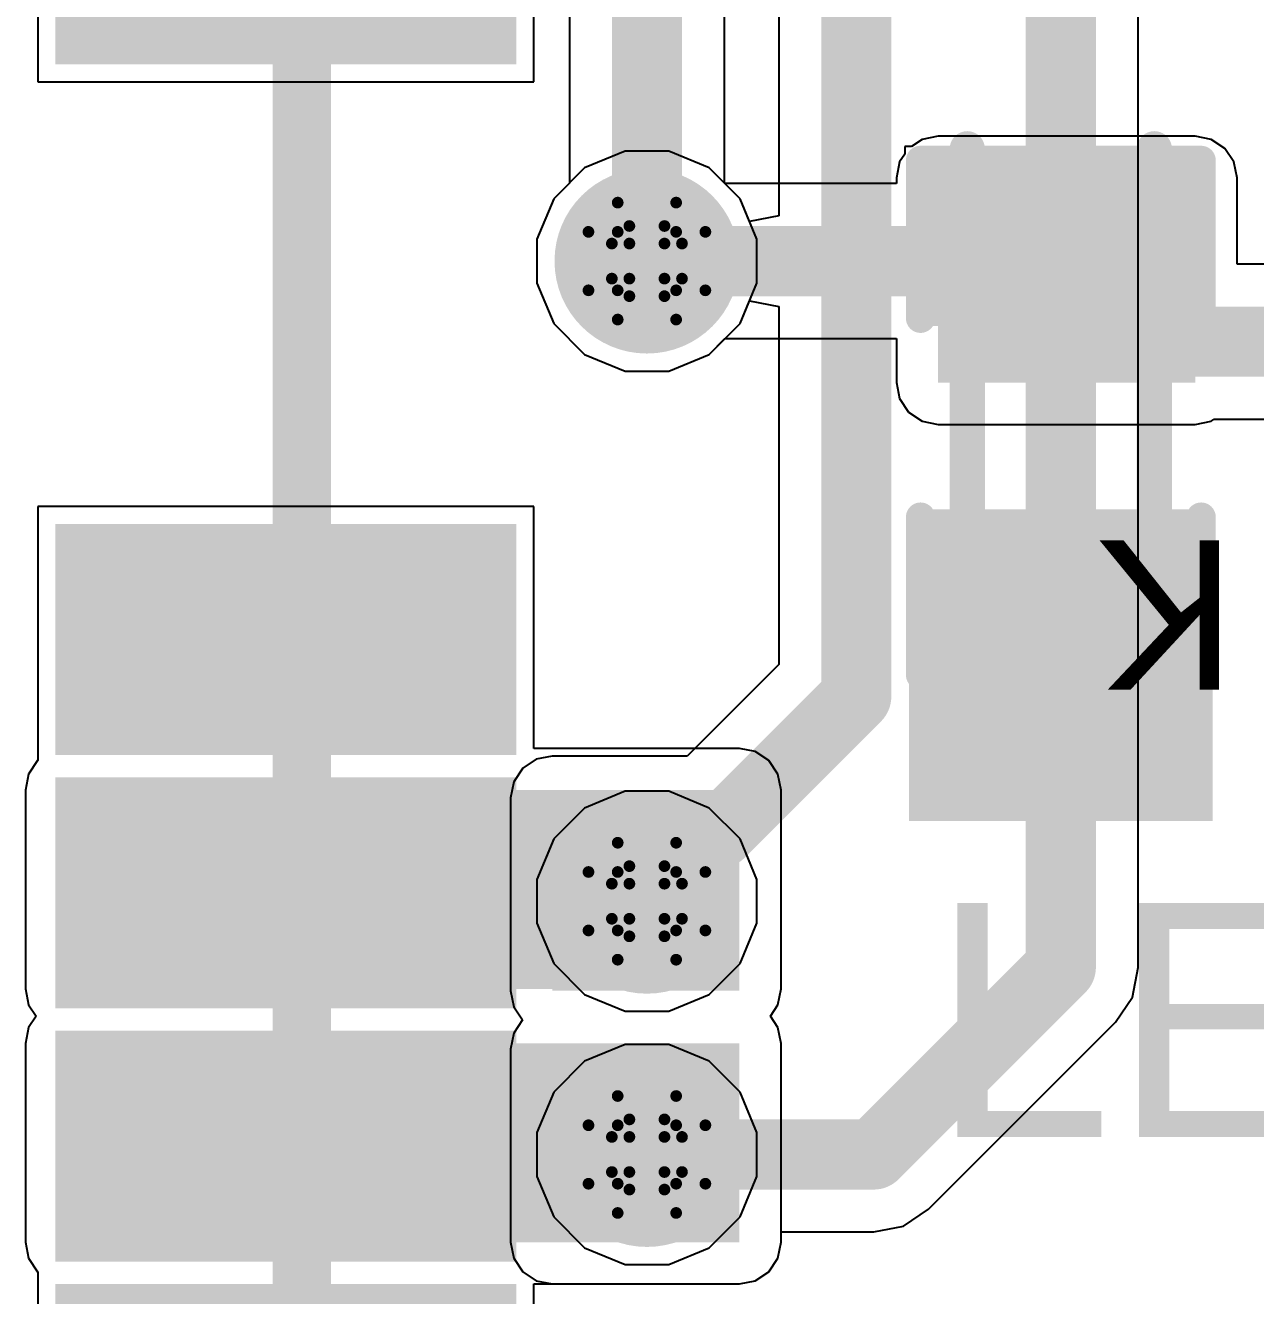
# Model space of a CAD drawing. Header units: inches. Extents: x -0.1 to 17.9, y -0.8 to 4.8.
# Drawn here: x 0.8929 to 1.1033, y 0.8959 to 1.1131 of the extents above; entities that cross this region are included whole.
import ezdxf

# ---------------------------------------------------------------- set-up
doc = ezdxf.new("R2010")
doc.units = ezdxf.units.IN
doc.header["$MEASUREMENT"] = 0
for name, color, linetype in [('Bottom Layer 1', 5, 'Continuous'), ('Bottom Solder', 6, 'Continuous'), ('Drill Drawing', 1, 'Continuous'), ('GND+Signal', 16, 'Continuous'), ('Pad Holes', 156, 'Continuous'), ('PWR+Signal', 76, 'Continuous'), ('Top 3D Body', 56, 'Continuous'), ('Top Layer 1', 1, 'Continuous'), ('Top Overlay', 2, 'Continuous'), ('Top Paste', 8, 'Continuous'), ('Top Solder', 216, 'Continuous'), ('Via Holes', 16, 'Continuous')]:
    doc.layers.add(name, color=color, linetype=linetype)
doc.styles.add('Arial', font='', dxfattribs={"height": 0.2})
doc.styles.get('Arial').set_extended_font_data('Arial')

# ---------------------------------------------------------------- blocks, each defined once
blk = doc.blocks.new('NEO_M8Q_01A_116')
at = {"layer": 'Top Layer 1'}
for points in [[(0.27165, 0), (0.20079, 0), (0.20079, 0.0315), (0.27165, 0.0315)], [(0.27165, -0.11811), (0.20079, -0.11811), (0.20079, -0.08661), (0.27165, -0.08661)], [(0.27165, -0.16142), (0.20079, -0.16142), (0.20079, -0.12992), (0.27165, -0.12992)], [(0.27165, -0.20472), (0.20079, -0.20472), (0.20079, -0.17323), (0.27165, -0.17323)]]:
    blk.add_hatch(color=1, dxfattribs=at).paths.add_polyline_path(points)
at = {"layer": 'Top Solder'}
for points in [[(0.27565, -0.004), (0.19679, -0.004), (0.19679, 0.0355), (0.27565, 0.0355)], [(0.27565, -0.12211), (0.19679, -0.12211), (0.19679, -0.08261), (0.27565, -0.08261)], [(0.27565, -0.16542), (0.19679, -0.16542), (0.19679, -0.12592), (0.27565, -0.12592)], [(0.27565, -0.20872), (0.19679, -0.20872), (0.19679, -0.16923), (0.27565, -0.16923)], [(0.27565, -0.25203), (0.19679, -0.25203), (0.19679, -0.21254), (0.27565, -0.21254)]]:
    blk.add_hatch(color=216, dxfattribs=at).paths.add_polyline_path(points)
blk = doc.blocks.new('LED_0603_171')
at = {"layer": 'Top Layer 1'}
for points in [[(-0.03937, 0.01969), (-0.01969, 0.01969), (-0.01969, -0.01968), (-0.03937, -0.01968)], [(0.01969, 0.01969), (0.03937, 0.01969), (0.03937, -0.01968), (0.01969, -0.01968)]]:
    blk.add_hatch(color=1, dxfattribs=at).paths.add_polyline_path(points)
at = {"layer": 'Top Overlay'}
blk.add_hatch(color=2, dxfattribs=at).paths.add_polyline_path([(0.04399, -0.026), (0.06899, -0.026), (0.06899, 0.026), (0.04399, 0.026)])
at = {"layer": 'Top Paste'}
for points in [[(-0.03937, 0.01969), (-0.01969, 0.01969), (-0.01969, -0.01968), (-0.03937, -0.01968)], [(0.01969, 0.01969), (0.03937, 0.01969), (0.03937, -0.01968), (0.01969, -0.01968)]]:
    blk.add_hatch(color=8, dxfattribs=at).paths.add_polyline_path(points)
at = {"layer": 'Top Solder'}
for points in [[(-0.04337, 0.02369), (-0.01569, 0.02369), (-0.01569, -0.02368), (-0.04337, -0.02368)], [(0.01569, 0.02369), (0.04337, 0.02369), (0.04337, -0.02368), (0.01569, -0.02368)]]:
    blk.add_hatch(color=216, dxfattribs=at).paths.add_polyline_path(points)
at = {"layer": 'Top Overlay'}
for points in [[(-0.017, 0.024, 0.005, 0.005, 0), (-0.044, 0.024, 0.005, 0.005, 0)], [(-0.044, -0.024, 0.005, 0.005, 0), (-0.044, 0.024, 0.005, 0.005, 0)], [(0.044, 0.024, 0.005, 0.005, 0), (0.017, 0.024, 0.005, 0.005, 0)], [(0.044, -0.024, 0.005, 0.005, 0), (0.044, 0.024, 0.005, 0.005, 0)], [(-0.017, -0.024, 0.005, 0.005, 0), (-0.044, -0.024, 0.005, 0.005, 0)], [(0.044, -0.024, 0.005, 0.005, 0), (0.017, -0.024, 0.005, 0.005, 0)]]:
    blk.add_lwpolyline(points, format="xyseb", dxfattribs=at)
for points in [[(-0.04525, 0.024, 0.0025, 0.0025, 1), (-0.04275, 0.024, 0.0025, 0.0025, 1)], [(-0.04525, 0.024, 0.0025, 0.0025, 1), (-0.04275, 0.024, 0.0025, 0.0025, 1)], [(-0.01825, 0.024, 0.0025, 0.0025, 1), (-0.01575, 0.024, 0.0025, 0.0025, 1)], [(0.01575, 0.024, 0.0025, 0.0025, 1), (0.01825, 0.024, 0.0025, 0.0025, 1)], [(0.04275, 0.024, 0.0025, 0.0025, 1), (0.04525, 0.024, 0.0025, 0.0025, 1)], [(0.04275, 0.024, 0.0025, 0.0025, 1), (0.04525, 0.024, 0.0025, 0.0025, 1)], [(-0.04525, -0.024, 0.0025, 0.0025, 1), (-0.04275, -0.024, 0.0025, 0.0025, 1)], [(-0.04525, -0.024, 0.0025, 0.0025, 1), (-0.04275, -0.024, 0.0025, 0.0025, 1)], [(-0.01825, -0.024, 0.0025, 0.0025, 1), (-0.01575, -0.024, 0.0025, 0.0025, 1)], [(0.01575, -0.024, 0.0025, 0.0025, 1), (0.01825, -0.024, 0.0025, 0.0025, 1)], [(0.04275, -0.024, 0.0025, 0.0025, 1), (0.04525, -0.024, 0.0025, 0.0025, 1)], [(0.04275, -0.024, 0.0025, 0.0025, 1), (0.04525, -0.024, 0.0025, 0.0025, 1)]]:
    blk.add_lwpolyline(points, format="xyseb", close=True, dxfattribs=at)

msp = doc.modelspace()

# ---------------------------------------------------------------- hatches: boundary and pattern name
at = {"layer": 'Bottom Layer 1'}
h = msp.add_hatch(color=5, dxfattribs=at)
edge = h.paths.add_edge_path()
edge.add_arc((0.99919, 1.07278), 0.01181, 0, 360)
for points in [[(0.983, 0.948), (1.015, 0.948), (1.015, 0.981), (0.983, 0.981)], [(0.983, 0.905), (1.015, 0.905), (1.015, 0.938), (0.983, 0.938)]]:
    msp.add_hatch(color=5, dxfattribs=at).paths.add_polyline_path(points)
h = msp.add_hatch(color=5, dxfattribs=at)
edge = h.paths.add_edge_path()
edge.add_arc((0.99919, 0.96331), 0.01181, 0, 360)
h = msp.add_hatch(color=5, dxfattribs=at)
edge = h.paths.add_edge_path()
edge.add_arc((0.99919, 0.92), 0.01181, 0, 360)
at = {"layer": 'Bottom Solder'}
h = msp.add_hatch(color=6, dxfattribs=at)
edge = h.paths.add_edge_path()
edge.add_arc((0.99919, 1.07278), 0.01581, 0, 360)
h = msp.add_hatch(color=6, dxfattribs=at)
edge = h.paths.add_edge_path()
edge.add_arc((0.99919, 0.96331), 0.01581, 0, 360)
h = msp.add_hatch(color=6, dxfattribs=at)
edge = h.paths.add_edge_path()
edge.add_arc((0.99919, 0.92), 0.01581, 0, 360)
at = {"layer": 'GND+Signal'}
h = msp.add_hatch(color=16, dxfattribs=at)
edge = h.paths.add_edge_path()
edge.add_arc((0.99919, 1.07278), 0.01181, 0, 360)
h = msp.add_hatch(color=16, dxfattribs=at)
edge = h.paths.add_edge_path()
edge.add_arc((0.99919, 0.96331), 0.01181, 0, 360)
h = msp.add_hatch(color=16, dxfattribs=at)
edge = h.paths.add_edge_path()
edge.add_arc((0.99919, 0.92), 0.01181, 0, 360)
at = {"layer": 'Pad Holes'}
h = msp.add_hatch(color=7, dxfattribs=at)
edge = h.paths.add_edge_path()
edge.add_arc((1.054, 1.092), 0.0015, 0, 360)
h = msp.add_hatch(color=7, dxfattribs=at)
edge = h.paths.add_edge_path()
edge.add_arc((1.086, 1.092), 0.0015, 0, 360)
h = msp.add_hatch(color=7, dxfattribs=at)
edge = h.paths.add_edge_path()
edge.add_arc((1.054, 1.028), 0.0015, 0, 360)
h = msp.add_hatch(color=7, dxfattribs=at)
edge = h.paths.add_edge_path()
edge.add_arc((1.086, 1.028), 0.0015, 0, 360)
at = {"layer": 'PWR+Signal'}
h = msp.add_hatch(color=76, dxfattribs=at)
edge = h.paths.add_edge_path()
edge.add_arc((0.99919, 1.07278), 0.01181, 0, 360)
h = msp.add_hatch(color=76, dxfattribs=at)
edge = h.paths.add_edge_path()
edge.add_arc((0.99919, 0.96331), 0.01181, 0, 360)
h = msp.add_hatch(color=76, dxfattribs=at)
edge = h.paths.add_edge_path()
edge.add_arc((0.99919, 0.92), 0.01181, 0, 360)
at = {"layer": 'Top 3D Body'}
h = msp.add_hatch(color=56, dxfattribs=at)
edge = h.paths.add_edge_path()
edge.add_arc((1.054, 1.092), 0.0015, 0, 360)
h = msp.add_hatch(color=56, dxfattribs=at)
edge = h.paths.add_edge_path()
edge.add_arc((1.086, 1.092), 0.0015, 0, 360)
h = msp.add_hatch(color=56, dxfattribs=at)
edge = h.paths.add_edge_path()
edge.add_arc((1.054, 1.028), 0.0015, 0, 360)
h = msp.add_hatch(color=56, dxfattribs=at)
edge = h.paths.add_edge_path()
edge.add_arc((1.086, 1.028), 0.0015, 0, 360)
at = {"layer": 'Top Layer 1'}
for points in [[(1.049, 1.052), (1.093, 1.052), (1.093, 1.087), (1.049, 1.087)], [(0.9, 0.94831), (1.015, 0.94831), (1.015, 0.98231), (0.9, 0.98231)], [(0.9, 0.905), (1.015, 0.905), (1.015, 0.939), (0.9, 0.939)]]:
    msp.add_hatch(color=1, dxfattribs=at).paths.add_polyline_path(points)
h = msp.add_hatch(color=1, dxfattribs=at)
edge = h.paths.add_edge_path()
edge.add_arc((0.99919, 1.07278), 0.01181, 0, 360)
h = msp.add_hatch(color=1, dxfattribs=at)
edge = h.paths.add_edge_path()
edge.add_arc((0.99919, 0.96331), 0.01181, 0, 360)
h = msp.add_hatch(color=1, dxfattribs=at)
edge = h.paths.add_edge_path()
edge.add_arc((0.99919, 0.92), 0.01181, 0, 360)
at = {"layer": 'Via Holes'}
h = msp.add_hatch(color=7, dxfattribs=at)
edge = h.paths.add_edge_path()
edge.add_arc((0.99919, 1.07278), 0.00591, 0, 360)
h = msp.add_hatch(color=7, dxfattribs=at)
edge = h.paths.add_edge_path()
edge.add_arc((0.99919, 0.96331), 0.00591, 0, 360)
h = msp.add_hatch(color=7, dxfattribs=at)
edge = h.paths.add_edge_path()
edge.add_arc((0.99919, 0.92), 0.00591, 0, 360)

# ---------------------------------------------------------------- linework, layer by layer
at = {"layer": 'Bottom Layer 1'}
for p, q in [((1.08325, 0.952), (1.08325, 2.042)), ((1.02175, 1.81765), (1.02175, 1.08054)), ((1.01244, 1.08612), (1.01244, 1.27381)), ((0.98593, 1.26832), (0.98593, 1.08612)), ((0.98593, 1.08612), (0.98324, 1.08343)), ((1.01514, 1.08343), (1.01244, 1.08612)), ((0.98324, 1.08343), (0.98038, 1.07652)), ((1.01675, 1.07955), (1.01514, 1.08343)), ((1.02175, 1.08054), (1.01675, 1.07955)), ((0.98038, 1.07652), (0.98038, 1.06903)), ((0.98038, 1.06903), (0.98324, 1.06212)), ((1.01514, 1.06212), (1.01675, 1.06601)), ((1.01675, 1.06601), (1.02175, 1.06501)), ((1.02175, 1.06501), (1.02175, 1.0038)), ((0.98324, 1.06212), (0.98853, 1.05683)), ((1.00984, 1.05683), (1.01514, 1.06212)), ((0.98853, 1.05683), (0.99545, 1.05397)), ((1.00293, 1.05397), (1.00984, 1.05683)), ((0.99545, 1.05397), (1.00293, 1.05397)), ((1.02175, 1.0038), (1.00609, 0.98814)), ((0.98027, 0.98759), (0.97795, 0.98605)), ((0.983, 0.98814), (0.98027, 0.98759)), ((1.00609, 0.98814), (0.983, 0.98814)), ((0.97795, 0.98605), (0.97641, 0.98373)), ((0.97641, 0.98373), (0.97586, 0.981)), ((0.97586, 0.981), (0.97586, 0.948)), ((1.08225, 0.94693), (1.08325, 0.952)), ((0.97586, 0.948), (0.97641, 0.94527)), ((0.97641, 0.94527), (0.97792, 0.943)), ((1.07937, 0.94263), (1.08225, 0.94693)), ((0.97792, 0.943), (0.97641, 0.94073)), ((0.97641, 0.94073), (0.97586, 0.938)), ((1.04737, 0.91063), (1.07937, 0.94263)), ((0.97586, 0.938), (0.97586, 0.905)), ((1.04307, 0.90775), (1.04737, 0.91063)), ((1.02214, 0.905), (1.02214, 0.90675)), ((1.02214, 0.90675), (1.038, 0.90675)), ((1.038, 0.90675), (1.04307, 0.90775)), ((0.97586, 0.905), (0.97641, 0.90227)), ((1.02159, 0.90227), (1.02214, 0.905)), ((0.97641, 0.90227), (0.97795, 0.89995)), ((1.02005, 0.89995), (1.02159, 0.90227)), ((0.97795, 0.89995), (0.98027, 0.89841)), ((1.01773, 0.89841), (1.02005, 0.89995)), ((0.98027, 0.89841), (0.983, 0.89786)), ((0.983, 0.89786), (1.015, 0.89786)), ((1.015, 0.89786), (1.01773, 0.89841))]:
    msp.add_line(p, q, dxfattribs=at)
for points in [[(1.07, 0.952, 0.012, 0.012, 0), (1.07, 2.042, 0.012, 0.012, 0)], [(1.035, 0.99831, 0.012, 0.012, 0), (1.035, 1.831, 0.012, 0.012, 0)], [(0.99919, 1.07419, 0.012, 0.012, 0), (0.99919, 1.27381, 0.012, 0.012, 0)], [(0.999, 1.074, 0.012, 0.012, 0), (0.99919, 1.07419, 0.012, 0.012, 0)], [(1.01169, 0.975, 0.012, 0.012, 0), (1.035, 0.99831, 0.012, 0.012, 0)], [(1, 0.966, 0.012, 0.012, 0), (1.009, 0.975, 0.012, 0.012, 0)], [(1.009, 0.975, 0.012, 0.012, 0), (1.01169, 0.975, 0.012, 0.012, 0)], [(1, 0.96331, 0.012, 0.012, 0), (1, 0.966, 0.012, 0.012, 0)], [(1.038, 0.92, 0.012, 0.012, 0), (1.07, 0.952, 0.012, 0.012, 0)], [(0.99919, 0.92, 0.012, 0.012, 0), (1.038, 0.92, 0.012, 0.012, 0)]]:
    msp.add_lwpolyline(points, format="xyseb", dxfattribs=at)
for points in [[(0.996, 1.074, 0.006, 0.006, 1), (1.002, 1.074, 0.006, 0.006, 1)], [(0.99619, 1.07419, 0.006, 0.006, 1), (1.00219, 1.07419, 0.006, 0.006, 1)], [(0.99619, 1.07419, 0.006, 0.006, 1), (1.00219, 1.07419, 0.006, 0.006, 1)], [(1.032, 0.99831, 0.006, 0.006, 1), (1.038, 0.99831, 0.006, 0.006, 1)], [(1.032, 0.99831, 0.006, 0.006, 1), (1.038, 0.99831, 0.006, 0.006, 1)], [(1.006, 0.975, 0.006, 0.006, 1), (1.012, 0.975, 0.006, 0.006, 1)], [(1.006, 0.975, 0.006, 0.006, 1), (1.012, 0.975, 0.006, 0.006, 1)], [(1.00869, 0.975, 0.006, 0.006, 1), (1.01469, 0.975, 0.006, 0.006, 1)], [(1.00869, 0.975, 0.006, 0.006, 1), (1.01469, 0.975, 0.006, 0.006, 1)], [(0.997, 0.966, 0.006, 0.006, 1), (1.003, 0.966, 0.006, 0.006, 1)], [(0.997, 0.966, 0.006, 0.006, 1), (1.003, 0.966, 0.006, 0.006, 1)], [(0.997, 0.96331, 0.006, 0.006, 1), (1.003, 0.96331, 0.006, 0.006, 1)], [(1.067, 0.952, 0.006, 0.006, 1), (1.073, 0.952, 0.006, 0.006, 1)], [(1.067, 0.952, 0.006, 0.006, 1), (1.073, 0.952, 0.006, 0.006, 1)], [(0.99619, 0.92, 0.006, 0.006, 1), (1.00219, 0.92, 0.006, 0.006, 1)], [(1.035, 0.92, 0.006, 0.006, 1), (1.041, 0.92, 0.006, 0.006, 1)], [(1.035, 0.92, 0.006, 0.006, 1), (1.041, 0.92, 0.006, 0.006, 1)]]:
    msp.add_lwpolyline(points, format="xyseb", close=True, dxfattribs=at)
at = {"layer": 'Drill Drawing'}
for points in [[(0.99419, 1.07778, 0.002, 0.002, 0), (0.99419, 1.08278, 0.002, 0.002, 0)], [(0.99419, 1.08278, 0.002, 0.002, 0), (1.00419, 1.08278, 0.002, 0.002, 0)], [(1.00419, 1.07778, 0.002, 0.002, 0), (1.00419, 1.08278, 0.002, 0.002, 0)], [(0.99619, 1.07578, 0.002, 0.002, 0), (0.99619, 1.07878, 0.002, 0.002, 0)], [(0.99619, 1.07878, 0.002, 0.002, 0), (1.00219, 1.07878, 0.002, 0.002, 0)], [(1.00219, 1.07578, 0.002, 0.002, 0), (1.00219, 1.07878, 0.002, 0.002, 0)], [(0.98919, 1.06778, 0.002, 0.002, 0), (0.98919, 1.07778, 0.002, 0.002, 0)], [(0.98919, 1.07778, 0.002, 0.002, 0), (0.99419, 1.07778, 0.002, 0.002, 0)], [(1.00419, 1.07778, 0.002, 0.002, 0), (1.00919, 1.07778, 0.002, 0.002, 0)], [(1.00919, 1.06778, 0.002, 0.002, 0), (1.00919, 1.07778, 0.002, 0.002, 0)], [(0.99319, 1.06978, 0.002, 0.002, 0), (0.99319, 1.07578, 0.002, 0.002, 0)], [(0.99319, 1.07578, 0.002, 0.002, 0), (0.99619, 1.07578, 0.002, 0.002, 0)], [(1.00219, 1.07578, 0.002, 0.002, 0), (1.00519, 1.07578, 0.002, 0.002, 0)], [(1.00519, 1.06978, 0.002, 0.002, 0), (1.00519, 1.07578, 0.002, 0.002, 0)], [(0.98919, 1.06778, 0.002, 0.002, 0), (0.99419, 1.06778, 0.002, 0.002, 0)], [(0.99319, 1.06978, 0.002, 0.002, 0), (0.99619, 1.06978, 0.002, 0.002, 0)], [(0.99419, 1.06278, 0.002, 0.002, 0), (0.99419, 1.06778, 0.002, 0.002, 0)], [(0.99619, 1.06678, 0.002, 0.002, 0), (0.99619, 1.06978, 0.002, 0.002, 0)], [(1.00219, 1.06978, 0.002, 0.002, 0), (1.00519, 1.06978, 0.002, 0.002, 0)], [(1.00219, 1.06678, 0.002, 0.002, 0), (1.00219, 1.06978, 0.002, 0.002, 0)], [(1.00419, 1.06778, 0.002, 0.002, 0), (1.00919, 1.06778, 0.002, 0.002, 0)], [(1.00419, 1.06278, 0.002, 0.002, 0), (1.00419, 1.06778, 0.002, 0.002, 0)], [(0.99619, 1.06678, 0.002, 0.002, 0), (1.00219, 1.06678, 0.002, 0.002, 0)], [(0.99419, 1.06278, 0.002, 0.002, 0), (1.00419, 1.06278, 0.002, 0.002, 0)], [(0.99419, 0.96831, 0.002, 0.002, 0), (0.99419, 0.97331, 0.002, 0.002, 0)], [(0.99419, 0.97331, 0.002, 0.002, 0), (1.00419, 0.97331, 0.002, 0.002, 0)], [(1.00419, 0.96831, 0.002, 0.002, 0), (1.00419, 0.97331, 0.002, 0.002, 0)], [(0.98919, 0.95831, 0.002, 0.002, 0), (0.98919, 0.96831, 0.002, 0.002, 0)], [(0.98919, 0.96831, 0.002, 0.002, 0), (0.99419, 0.96831, 0.002, 0.002, 0)], [(0.99619, 0.96631, 0.002, 0.002, 0), (0.99619, 0.96931, 0.002, 0.002, 0)], [(0.99619, 0.96931, 0.002, 0.002, 0), (1.00219, 0.96931, 0.002, 0.002, 0)], [(1.00219, 0.96631, 0.002, 0.002, 0), (1.00219, 0.96931, 0.002, 0.002, 0)], [(1.00419, 0.96831, 0.002, 0.002, 0), (1.00919, 0.96831, 0.002, 0.002, 0)], [(1.00919, 0.95831, 0.002, 0.002, 0), (1.00919, 0.96831, 0.002, 0.002, 0)], [(0.99319, 0.96031, 0.002, 0.002, 0), (0.99319, 0.96631, 0.002, 0.002, 0)], [(0.99319, 0.96631, 0.002, 0.002, 0), (0.99619, 0.96631, 0.002, 0.002, 0)], [(1.00219, 0.96631, 0.002, 0.002, 0), (1.00519, 0.96631, 0.002, 0.002, 0)], [(1.00519, 0.96031, 0.002, 0.002, 0), (1.00519, 0.96631, 0.002, 0.002, 0)], [(0.99319, 0.96031, 0.002, 0.002, 0), (0.99619, 0.96031, 0.002, 0.002, 0)], [(0.99619, 0.95731, 0.002, 0.002, 0), (0.99619, 0.96031, 0.002, 0.002, 0)], [(1.00219, 0.96031, 0.002, 0.002, 0), (1.00519, 0.96031, 0.002, 0.002, 0)], [(1.00219, 0.95731, 0.002, 0.002, 0), (1.00219, 0.96031, 0.002, 0.002, 0)], [(0.98919, 0.95831, 0.002, 0.002, 0), (0.99419, 0.95831, 0.002, 0.002, 0)], [(0.99419, 0.95331, 0.002, 0.002, 0), (0.99419, 0.95831, 0.002, 0.002, 0)], [(0.99619, 0.95731, 0.002, 0.002, 0), (1.00219, 0.95731, 0.002, 0.002, 0)], [(1.00419, 0.95831, 0.002, 0.002, 0), (1.00919, 0.95831, 0.002, 0.002, 0)], [(1.00419, 0.95331, 0.002, 0.002, 0), (1.00419, 0.95831, 0.002, 0.002, 0)], [(0.99419, 0.95331, 0.002, 0.002, 0), (1.00419, 0.95331, 0.002, 0.002, 0)], [(0.99419, 0.925, 0.002, 0.002, 0), (0.99419, 0.93, 0.002, 0.002, 0)], [(0.99419, 0.93, 0.002, 0.002, 0), (1.00419, 0.93, 0.002, 0.002, 0)], [(1.00419, 0.925, 0.002, 0.002, 0), (1.00419, 0.93, 0.002, 0.002, 0)], [(0.98919, 0.915, 0.002, 0.002, 0), (0.98919, 0.925, 0.002, 0.002, 0)], [(0.98919, 0.925, 0.002, 0.002, 0), (0.99419, 0.925, 0.002, 0.002, 0)], [(0.99619, 0.923, 0.002, 0.002, 0), (0.99619, 0.926, 0.002, 0.002, 0)], [(0.99619, 0.926, 0.002, 0.002, 0), (1.00219, 0.926, 0.002, 0.002, 0)], [(1.00219, 0.923, 0.002, 0.002, 0), (1.00219, 0.926, 0.002, 0.002, 0)], [(1.00419, 0.925, 0.002, 0.002, 0), (1.00919, 0.925, 0.002, 0.002, 0)], [(1.00919, 0.915, 0.002, 0.002, 0), (1.00919, 0.925, 0.002, 0.002, 0)], [(0.99319, 0.917, 0.002, 0.002, 0), (0.99319, 0.923, 0.002, 0.002, 0)], [(0.99319, 0.923, 0.002, 0.002, 0), (0.99619, 0.923, 0.002, 0.002, 0)], [(1.00219, 0.923, 0.002, 0.002, 0), (1.00519, 0.923, 0.002, 0.002, 0)], [(1.00519, 0.917, 0.002, 0.002, 0), (1.00519, 0.923, 0.002, 0.002, 0)], [(0.99319, 0.917, 0.002, 0.002, 0), (0.99619, 0.917, 0.002, 0.002, 0)], [(0.99619, 0.914, 0.002, 0.002, 0), (0.99619, 0.917, 0.002, 0.002, 0)], [(1.00219, 0.917, 0.002, 0.002, 0), (1.00519, 0.917, 0.002, 0.002, 0)], [(1.00219, 0.914, 0.002, 0.002, 0), (1.00219, 0.917, 0.002, 0.002, 0)], [(0.98919, 0.915, 0.002, 0.002, 0), (0.99419, 0.915, 0.002, 0.002, 0)], [(0.99419, 0.91, 0.002, 0.002, 0), (0.99419, 0.915, 0.002, 0.002, 0)], [(0.99619, 0.914, 0.002, 0.002, 0), (1.00219, 0.914, 0.002, 0.002, 0)], [(1.00419, 0.915, 0.002, 0.002, 0), (1.00919, 0.915, 0.002, 0.002, 0)], [(1.00419, 0.91, 0.002, 0.002, 0), (1.00419, 0.915, 0.002, 0.002, 0)], [(0.99419, 0.91, 0.002, 0.002, 0), (1.00419, 0.91, 0.002, 0.002, 0)]]:
    msp.add_lwpolyline(points, format="xyseb", dxfattribs=at)
for points in [[(0.99369, 1.08278, 0.001, 0.001, 1), (0.99469, 1.08278, 0.001, 0.001, 1)], [(0.99369, 1.08278, 0.001, 0.001, 1), (0.99469, 1.08278, 0.001, 0.001, 1)], [(1.00369, 1.08278, 0.001, 0.001, 1), (1.00469, 1.08278, 0.001, 0.001, 1)], [(1.00369, 1.08278, 0.001, 0.001, 1), (1.00469, 1.08278, 0.001, 0.001, 1)], [(0.99569, 1.07878, 0.001, 0.001, 1), (0.99669, 1.07878, 0.001, 0.001, 1)], [(0.99569, 1.07878, 0.001, 0.001, 1), (0.99669, 1.07878, 0.001, 0.001, 1)], [(1.00169, 1.07878, 0.001, 0.001, 1), (1.00269, 1.07878, 0.001, 0.001, 1)], [(1.00169, 1.07878, 0.001, 0.001, 1), (1.00269, 1.07878, 0.001, 0.001, 1)], [(0.98869, 1.07778, 0.001, 0.001, 1), (0.98969, 1.07778, 0.001, 0.001, 1)], [(0.98869, 1.07778, 0.001, 0.001, 1), (0.98969, 1.07778, 0.001, 0.001, 1)], [(0.99369, 1.07778, 0.001, 0.001, 1), (0.99469, 1.07778, 0.001, 0.001, 1)], [(0.99369, 1.07778, 0.001, 0.001, 1), (0.99469, 1.07778, 0.001, 0.001, 1)], [(1.00369, 1.07778, 0.001, 0.001, 1), (1.00469, 1.07778, 0.001, 0.001, 1)], [(1.00369, 1.07778, 0.001, 0.001, 1), (1.00469, 1.07778, 0.001, 0.001, 1)], [(1.00869, 1.07778, 0.001, 0.001, 1), (1.00969, 1.07778, 0.001, 0.001, 1)], [(1.00869, 1.07778, 0.001, 0.001, 1), (1.00969, 1.07778, 0.001, 0.001, 1)], [(0.99269, 1.07578, 0.001, 0.001, 1), (0.99369, 1.07578, 0.001, 0.001, 1)], [(0.99269, 1.07578, 0.001, 0.001, 1), (0.99369, 1.07578, 0.001, 0.001, 1)], [(0.99569, 1.07578, 0.001, 0.001, 1), (0.99669, 1.07578, 0.001, 0.001, 1)], [(0.99569, 1.07578, 0.001, 0.001, 1), (0.99669, 1.07578, 0.001, 0.001, 1)], [(1.00169, 1.07578, 0.001, 0.001, 1), (1.00269, 1.07578, 0.001, 0.001, 1)], [(1.00169, 1.07578, 0.001, 0.001, 1), (1.00269, 1.07578, 0.001, 0.001, 1)], [(1.00469, 1.07578, 0.001, 0.001, 1), (1.00569, 1.07578, 0.001, 0.001, 1)], [(1.00469, 1.07578, 0.001, 0.001, 1), (1.00569, 1.07578, 0.001, 0.001, 1)], [(0.98869, 1.06778, 0.001, 0.001, 1), (0.98969, 1.06778, 0.001, 0.001, 1)], [(0.98869, 1.06778, 0.001, 0.001, 1), (0.98969, 1.06778, 0.001, 0.001, 1)], [(0.99269, 1.06978, 0.001, 0.001, 1), (0.99369, 1.06978, 0.001, 0.001, 1)], [(0.99269, 1.06978, 0.001, 0.001, 1), (0.99369, 1.06978, 0.001, 0.001, 1)], [(0.99369, 1.06778, 0.001, 0.001, 1), (0.99469, 1.06778, 0.001, 0.001, 1)], [(0.99369, 1.06778, 0.001, 0.001, 1), (0.99469, 1.06778, 0.001, 0.001, 1)], [(0.99569, 1.06978, 0.001, 0.001, 1), (0.99669, 1.06978, 0.001, 0.001, 1)], [(0.99569, 1.06978, 0.001, 0.001, 1), (0.99669, 1.06978, 0.001, 0.001, 1)], [(1.00169, 1.06978, 0.001, 0.001, 1), (1.00269, 1.06978, 0.001, 0.001, 1)], [(1.00169, 1.06978, 0.001, 0.001, 1), (1.00269, 1.06978, 0.001, 0.001, 1)], [(1.00369, 1.06778, 0.001, 0.001, 1), (1.00469, 1.06778, 0.001, 0.001, 1)], [(1.00369, 1.06778, 0.001, 0.001, 1), (1.00469, 1.06778, 0.001, 0.001, 1)], [(1.00469, 1.06978, 0.001, 0.001, 1), (1.00569, 1.06978, 0.001, 0.001, 1)], [(1.00469, 1.06978, 0.001, 0.001, 1), (1.00569, 1.06978, 0.001, 0.001, 1)], [(1.00869, 1.06778, 0.001, 0.001, 1), (1.00969, 1.06778, 0.001, 0.001, 1)], [(1.00869, 1.06778, 0.001, 0.001, 1), (1.00969, 1.06778, 0.001, 0.001, 1)], [(0.99569, 1.06678, 0.001, 0.001, 1), (0.99669, 1.06678, 0.001, 0.001, 1)], [(0.99569, 1.06678, 0.001, 0.001, 1), (0.99669, 1.06678, 0.001, 0.001, 1)], [(1.00169, 1.06678, 0.001, 0.001, 1), (1.00269, 1.06678, 0.001, 0.001, 1)], [(1.00169, 1.06678, 0.001, 0.001, 1), (1.00269, 1.06678, 0.001, 0.001, 1)], [(0.99369, 1.06278, 0.001, 0.001, 1), (0.99469, 1.06278, 0.001, 0.001, 1)], [(0.99369, 1.06278, 0.001, 0.001, 1), (0.99469, 1.06278, 0.001, 0.001, 1)], [(1.00369, 1.06278, 0.001, 0.001, 1), (1.00469, 1.06278, 0.001, 0.001, 1)], [(1.00369, 1.06278, 0.001, 0.001, 1), (1.00469, 1.06278, 0.001, 0.001, 1)], [(0.99369, 0.97331, 0.001, 0.001, 1), (0.99469, 0.97331, 0.001, 0.001, 1)], [(0.99369, 0.97331, 0.001, 0.001, 1), (0.99469, 0.97331, 0.001, 0.001, 1)], [(1.00369, 0.97331, 0.001, 0.001, 1), (1.00469, 0.97331, 0.001, 0.001, 1)], [(1.00369, 0.97331, 0.001, 0.001, 1), (1.00469, 0.97331, 0.001, 0.001, 1)], [(0.98869, 0.96831, 0.001, 0.001, 1), (0.98969, 0.96831, 0.001, 0.001, 1)], [(0.98869, 0.96831, 0.001, 0.001, 1), (0.98969, 0.96831, 0.001, 0.001, 1)], [(0.99369, 0.96831, 0.001, 0.001, 1), (0.99469, 0.96831, 0.001, 0.001, 1)], [(0.99369, 0.96831, 0.001, 0.001, 1), (0.99469, 0.96831, 0.001, 0.001, 1)], [(0.99569, 0.96931, 0.001, 0.001, 1), (0.99669, 0.96931, 0.001, 0.001, 1)], [(0.99569, 0.96931, 0.001, 0.001, 1), (0.99669, 0.96931, 0.001, 0.001, 1)], [(1.00169, 0.96931, 0.001, 0.001, 1), (1.00269, 0.96931, 0.001, 0.001, 1)], [(1.00169, 0.96931, 0.001, 0.001, 1), (1.00269, 0.96931, 0.001, 0.001, 1)], [(1.00369, 0.96831, 0.001, 0.001, 1), (1.00469, 0.96831, 0.001, 0.001, 1)], [(1.00369, 0.96831, 0.001, 0.001, 1), (1.00469, 0.96831, 0.001, 0.001, 1)], [(1.00869, 0.96831, 0.001, 0.001, 1), (1.00969, 0.96831, 0.001, 0.001, 1)], [(1.00869, 0.96831, 0.001, 0.001, 1), (1.00969, 0.96831, 0.001, 0.001, 1)], [(0.99269, 0.96631, 0.001, 0.001, 1), (0.99369, 0.96631, 0.001, 0.001, 1)], [(0.99269, 0.96631, 0.001, 0.001, 1), (0.99369, 0.96631, 0.001, 0.001, 1)], [(0.99569, 0.96631, 0.001, 0.001, 1), (0.99669, 0.96631, 0.001, 0.001, 1)], [(0.99569, 0.96631, 0.001, 0.001, 1), (0.99669, 0.96631, 0.001, 0.001, 1)], [(1.00169, 0.96631, 0.001, 0.001, 1), (1.00269, 0.96631, 0.001, 0.001, 1)], [(1.00169, 0.96631, 0.001, 0.001, 1), (1.00269, 0.96631, 0.001, 0.001, 1)], [(1.00469, 0.96631, 0.001, 0.001, 1), (1.00569, 0.96631, 0.001, 0.001, 1)], [(1.00469, 0.96631, 0.001, 0.001, 1), (1.00569, 0.96631, 0.001, 0.001, 1)], [(0.99269, 0.96031, 0.001, 0.001, 1), (0.99369, 0.96031, 0.001, 0.001, 1)], [(0.99269, 0.96031, 0.001, 0.001, 1), (0.99369, 0.96031, 0.001, 0.001, 1)], [(0.99569, 0.96031, 0.001, 0.001, 1), (0.99669, 0.96031, 0.001, 0.001, 1)], [(0.99569, 0.96031, 0.001, 0.001, 1), (0.99669, 0.96031, 0.001, 0.001, 1)], [(1.00169, 0.96031, 0.001, 0.001, 1), (1.00269, 0.96031, 0.001, 0.001, 1)], [(1.00169, 0.96031, 0.001, 0.001, 1), (1.00269, 0.96031, 0.001, 0.001, 1)], [(1.00469, 0.96031, 0.001, 0.001, 1), (1.00569, 0.96031, 0.001, 0.001, 1)], [(1.00469, 0.96031, 0.001, 0.001, 1), (1.00569, 0.96031, 0.001, 0.001, 1)], [(0.98869, 0.95831, 0.001, 0.001, 1), (0.98969, 0.95831, 0.001, 0.001, 1)], [(0.98869, 0.95831, 0.001, 0.001, 1), (0.98969, 0.95831, 0.001, 0.001, 1)], [(0.99369, 0.95831, 0.001, 0.001, 1), (0.99469, 0.95831, 0.001, 0.001, 1)], [(0.99369, 0.95831, 0.001, 0.001, 1), (0.99469, 0.95831, 0.001, 0.001, 1)], [(0.99569, 0.95731, 0.001, 0.001, 1), (0.99669, 0.95731, 0.001, 0.001, 1)], [(0.99569, 0.95731, 0.001, 0.001, 1), (0.99669, 0.95731, 0.001, 0.001, 1)], [(1.00169, 0.95731, 0.001, 0.001, 1), (1.00269, 0.95731, 0.001, 0.001, 1)], [(1.00169, 0.95731, 0.001, 0.001, 1), (1.00269, 0.95731, 0.001, 0.001, 1)], [(1.00369, 0.95831, 0.001, 0.001, 1), (1.00469, 0.95831, 0.001, 0.001, 1)], [(1.00369, 0.95831, 0.001, 0.001, 1), (1.00469, 0.95831, 0.001, 0.001, 1)], [(1.00869, 0.95831, 0.001, 0.001, 1), (1.00969, 0.95831, 0.001, 0.001, 1)], [(1.00869, 0.95831, 0.001, 0.001, 1), (1.00969, 0.95831, 0.001, 0.001, 1)], [(0.99369, 0.95331, 0.001, 0.001, 1), (0.99469, 0.95331, 0.001, 0.001, 1)], [(0.99369, 0.95331, 0.001, 0.001, 1), (0.99469, 0.95331, 0.001, 0.001, 1)], [(1.00369, 0.95331, 0.001, 0.001, 1), (1.00469, 0.95331, 0.001, 0.001, 1)], [(1.00369, 0.95331, 0.001, 0.001, 1), (1.00469, 0.95331, 0.001, 0.001, 1)], [(0.99369, 0.93, 0.001, 0.001, 1), (0.99469, 0.93, 0.001, 0.001, 1)], [(0.99369, 0.93, 0.001, 0.001, 1), (0.99469, 0.93, 0.001, 0.001, 1)], [(1.00369, 0.93, 0.001, 0.001, 1), (1.00469, 0.93, 0.001, 0.001, 1)], [(1.00369, 0.93, 0.001, 0.001, 1), (1.00469, 0.93, 0.001, 0.001, 1)], [(0.98869, 0.925, 0.001, 0.001, 1), (0.98969, 0.925, 0.001, 0.001, 1)], [(0.98869, 0.925, 0.001, 0.001, 1), (0.98969, 0.925, 0.001, 0.001, 1)], [(0.99369, 0.925, 0.001, 0.001, 1), (0.99469, 0.925, 0.001, 0.001, 1)], [(0.99369, 0.925, 0.001, 0.001, 1), (0.99469, 0.925, 0.001, 0.001, 1)], [(0.99569, 0.926, 0.001, 0.001, 1), (0.99669, 0.926, 0.001, 0.001, 1)], [(0.99569, 0.926, 0.001, 0.001, 1), (0.99669, 0.926, 0.001, 0.001, 1)], [(1.00169, 0.926, 0.001, 0.001, 1), (1.00269, 0.926, 0.001, 0.001, 1)], [(1.00169, 0.926, 0.001, 0.001, 1), (1.00269, 0.926, 0.001, 0.001, 1)], [(1.00369, 0.925, 0.001, 0.001, 1), (1.00469, 0.925, 0.001, 0.001, 1)], [(1.00369, 0.925, 0.001, 0.001, 1), (1.00469, 0.925, 0.001, 0.001, 1)], [(1.00869, 0.925, 0.001, 0.001, 1), (1.00969, 0.925, 0.001, 0.001, 1)], [(1.00869, 0.925, 0.001, 0.001, 1), (1.00969, 0.925, 0.001, 0.001, 1)], [(0.99269, 0.923, 0.001, 0.001, 1), (0.99369, 0.923, 0.001, 0.001, 1)], [(0.99269, 0.923, 0.001, 0.001, 1), (0.99369, 0.923, 0.001, 0.001, 1)], [(0.99569, 0.923, 0.001, 0.001, 1), (0.99669, 0.923, 0.001, 0.001, 1)], [(0.99569, 0.923, 0.001, 0.001, 1), (0.99669, 0.923, 0.001, 0.001, 1)], [(1.00169, 0.923, 0.001, 0.001, 1), (1.00269, 0.923, 0.001, 0.001, 1)], [(1.00169, 0.923, 0.001, 0.001, 1), (1.00269, 0.923, 0.001, 0.001, 1)], [(1.00469, 0.923, 0.001, 0.001, 1), (1.00569, 0.923, 0.001, 0.001, 1)], [(1.00469, 0.923, 0.001, 0.001, 1), (1.00569, 0.923, 0.001, 0.001, 1)], [(0.99269, 0.917, 0.001, 0.001, 1), (0.99369, 0.917, 0.001, 0.001, 1)], [(0.99269, 0.917, 0.001, 0.001, 1), (0.99369, 0.917, 0.001, 0.001, 1)], [(0.99569, 0.917, 0.001, 0.001, 1), (0.99669, 0.917, 0.001, 0.001, 1)], [(0.99569, 0.917, 0.001, 0.001, 1), (0.99669, 0.917, 0.001, 0.001, 1)], [(1.00169, 0.917, 0.001, 0.001, 1), (1.00269, 0.917, 0.001, 0.001, 1)], [(1.00169, 0.917, 0.001, 0.001, 1), (1.00269, 0.917, 0.001, 0.001, 1)], [(1.00469, 0.917, 0.001, 0.001, 1), (1.00569, 0.917, 0.001, 0.001, 1)], [(1.00469, 0.917, 0.001, 0.001, 1), (1.00569, 0.917, 0.001, 0.001, 1)], [(0.98869, 0.915, 0.001, 0.001, 1), (0.98969, 0.915, 0.001, 0.001, 1)], [(0.98869, 0.915, 0.001, 0.001, 1), (0.98969, 0.915, 0.001, 0.001, 1)], [(0.99369, 0.915, 0.001, 0.001, 1), (0.99469, 0.915, 0.001, 0.001, 1)], [(0.99369, 0.915, 0.001, 0.001, 1), (0.99469, 0.915, 0.001, 0.001, 1)], [(0.99569, 0.914, 0.001, 0.001, 1), (0.99669, 0.914, 0.001, 0.001, 1)], [(0.99569, 0.914, 0.001, 0.001, 1), (0.99669, 0.914, 0.001, 0.001, 1)], [(1.00169, 0.914, 0.001, 0.001, 1), (1.00269, 0.914, 0.001, 0.001, 1)], [(1.00169, 0.914, 0.001, 0.001, 1), (1.00269, 0.914, 0.001, 0.001, 1)], [(1.00369, 0.915, 0.001, 0.001, 1), (1.00469, 0.915, 0.001, 0.001, 1)], [(1.00369, 0.915, 0.001, 0.001, 1), (1.00469, 0.915, 0.001, 0.001, 1)], [(1.00869, 0.915, 0.001, 0.001, 1), (1.00969, 0.915, 0.001, 0.001, 1)], [(1.00869, 0.915, 0.001, 0.001, 1), (1.00969, 0.915, 0.001, 0.001, 1)], [(0.99369, 0.91, 0.001, 0.001, 1), (0.99469, 0.91, 0.001, 0.001, 1)], [(0.99369, 0.91, 0.001, 0.001, 1), (0.99469, 0.91, 0.001, 0.001, 1)], [(1.00369, 0.91, 0.001, 0.001, 1), (1.00469, 0.91, 0.001, 0.001, 1)], [(1.00369, 0.91, 0.001, 0.001, 1), (1.00469, 0.91, 0.001, 0.001, 1)]]:
    msp.add_lwpolyline(points, format="xyseb", close=True, dxfattribs=at)
at = {"layer": 'GND+Signal'}
for p, q in [((0.99545, 1.09159), (0.98853, 1.08872)), ((1.00293, 1.09159), (0.99545, 1.09159)), ((1.00984, 1.08872), (1.00293, 1.09159)), ((0.98853, 1.08872), (0.98324, 1.08343)), ((1.01514, 1.08343), (1.00984, 1.08872)), ((0.98324, 1.08343), (0.98038, 1.07652)), ((1.018, 1.07652), (1.01514, 1.08343)), ((0.98038, 1.07652), (0.98038, 1.06903)), ((1.018, 1.06903), (1.018, 1.07652)), ((0.98038, 1.06903), (0.98324, 1.06212)), ((1.01514, 1.06212), (1.018, 1.06903)), ((0.98324, 1.06212), (0.98853, 1.05683)), ((1.00984, 1.05683), (1.01514, 1.06212)), ((0.98853, 1.05683), (0.99545, 1.05397)), ((1.00293, 1.05397), (1.00984, 1.05683)), ((0.99545, 1.05397), (1.00293, 1.05397)), ((0.99545, 0.98212), (0.98853, 0.97925)), ((1.00293, 0.98212), (0.99545, 0.98212)), ((1.00984, 0.97925), (1.00293, 0.98212)), ((0.98853, 0.97925), (0.98324, 0.97396)), ((1.01514, 0.97396), (1.00984, 0.97925)), ((0.98324, 0.97396), (0.98038, 0.96705)), ((1.018, 0.96705), (1.01514, 0.97396)), ((0.98038, 0.96705), (0.98038, 0.95956)), ((1.018, 0.95956), (1.018, 0.96705)), ((0.98038, 0.95956), (0.98324, 0.95265)), ((1.01514, 0.95265), (1.018, 0.95956)), ((0.98324, 0.95265), (0.98853, 0.94736)), ((1.00984, 0.94736), (1.01514, 0.95265)), ((0.98853, 0.94736), (0.99545, 0.94449)), ((1.00293, 0.94449), (1.00984, 0.94736)), ((0.99545, 0.94449), (1.00293, 0.94449)), ((0.99545, 0.93881), (0.98853, 0.93595)), ((1.00293, 0.93881), (0.99545, 0.93881)), ((1.00984, 0.93595), (1.00293, 0.93881)), ((0.98853, 0.93595), (0.98324, 0.93066)), ((1.01514, 0.93066), (1.00984, 0.93595)), ((0.98324, 0.93066), (0.98038, 0.92374)), ((1.018, 0.92374), (1.01514, 0.93066)), ((0.98038, 0.92374), (0.98038, 0.91626)), ((1.018, 0.91626), (1.018, 0.92374)), ((0.98038, 0.91626), (0.98324, 0.90934)), ((1.01514, 0.90934), (1.018, 0.91626)), ((0.98324, 0.90934), (0.98853, 0.90405)), ((1.00984, 0.90405), (1.01514, 0.90934)), ((0.98853, 0.90405), (0.99545, 0.90119)), ((1.00293, 0.90119), (1.00984, 0.90405)), ((0.99545, 0.90119), (1.00293, 0.90119))]:
    msp.add_line(p, q, dxfattribs=at)
at = {"layer": 'PWR+Signal'}
for p, q in [((0.99545, 1.09159), (0.98853, 1.08872)), ((1.00293, 1.09159), (0.99545, 1.09159)), ((1.00984, 1.08872), (1.00293, 1.09159)), ((0.98853, 1.08872), (0.98324, 1.08343)), ((1.01514, 1.08343), (1.00984, 1.08872)), ((0.98324, 1.08343), (0.98038, 1.07652)), ((1.018, 1.07652), (1.01514, 1.08343)), ((0.98038, 1.07652), (0.98038, 1.06903)), ((1.018, 1.06903), (1.018, 1.07652)), ((0.98038, 1.06903), (0.98324, 1.06212)), ((1.01514, 1.06212), (1.018, 1.06903)), ((0.98324, 1.06212), (0.98853, 1.05683)), ((1.00984, 1.05683), (1.01514, 1.06212)), ((0.98853, 1.05683), (0.99545, 1.05397)), ((1.00293, 1.05397), (1.00984, 1.05683)), ((0.99545, 1.05397), (1.00293, 1.05397)), ((0.99545, 0.98212), (0.98853, 0.97925)), ((1.00293, 0.98212), (0.99545, 0.98212)), ((1.00984, 0.97925), (1.00293, 0.98212)), ((0.98853, 0.97925), (0.98324, 0.97396)), ((1.01514, 0.97396), (1.00984, 0.97925)), ((0.98324, 0.97396), (0.98038, 0.96705)), ((1.018, 0.96705), (1.01514, 0.97396)), ((0.98038, 0.96705), (0.98038, 0.95956)), ((1.018, 0.95956), (1.018, 0.96705)), ((0.98038, 0.95956), (0.98324, 0.95265)), ((1.01514, 0.95265), (1.018, 0.95956)), ((0.98324, 0.95265), (0.98853, 0.94736)), ((1.00984, 0.94736), (1.01514, 0.95265)), ((0.98853, 0.94736), (0.99545, 0.94449)), ((1.00293, 0.94449), (1.00984, 0.94736)), ((0.99545, 0.94449), (1.00293, 0.94449)), ((0.99545, 0.93881), (0.98853, 0.93595)), ((1.00293, 0.93881), (0.99545, 0.93881)), ((1.00984, 0.93595), (1.00293, 0.93881)), ((0.98853, 0.93595), (0.98324, 0.93066)), ((1.01514, 0.93066), (1.00984, 0.93595)), ((0.98324, 0.93066), (0.98038, 0.92374)), ((1.018, 0.92374), (1.01514, 0.93066)), ((0.98038, 0.92374), (0.98038, 0.91626)), ((1.018, 0.91626), (1.018, 0.92374)), ((0.98038, 0.91626), (0.98324, 0.90934)), ((1.01514, 0.90934), (1.018, 0.91626)), ((0.98324, 0.90934), (0.98853, 0.90405)), ((1.00984, 0.90405), (1.01514, 0.90934)), ((0.98853, 0.90405), (0.99545, 0.90119)), ((1.00293, 0.90119), (1.00984, 0.90405)), ((0.99545, 0.90119), (1.00293, 0.90119))]:
    msp.add_line(p, q, dxfattribs=at)
at = {"layer": 'Top 3D Body'}
for points in [[(0.94016, 0.79504, 0.01, 0.01, 0), (0.94016, 1.42496, 0.01, 0.01, 0)], [(1.054, 1.028, 0.006, 0.006, 0), (1.054, 1.092, 0.006, 0.006, 0)], [(1.086, 1.028, 0.006, 0.006, 0), (1.086, 1.092, 0.006, 0.006, 0)]]:
    msp.add_lwpolyline(points, format="xyseb", dxfattribs=at)
for points in [[(1.0525, 1.092, 0.003, 0.003, 1), (1.0555, 1.092, 0.003, 0.003, 1)], [(1.0845, 1.092, 0.003, 0.003, 1), (1.0875, 1.092, 0.003, 0.003, 1)], [(1.0525, 1.028, 0.003, 0.003, 1), (1.0555, 1.028, 0.003, 0.003, 1)], [(1.0845, 1.028, 0.003, 0.003, 1), (1.0875, 1.028, 0.003, 0.003, 1)]]:
    msp.add_lwpolyline(points, format="xyseb", close=True, dxfattribs=at)
at = {"layer": 'Top Layer 1'}
for p, q in [((0.89501, 1.14672), (0.89501, 1.10341)), ((0.97987, 1.10341), (0.97987, 1.14672)), ((0.89501, 1.10341), (0.97987, 1.10341)), ((1.04627, 1.09359), (1.04444, 1.09237)), ((1.049, 1.09414), (1.04627, 1.09359)), ((1.093, 1.09414), (1.049, 1.09414)), ((1.09573, 1.09359), (1.093, 1.09414)), ((1.09805, 1.09205), (1.09573, 1.09359)), ((0.99545, 1.09159), (0.98853, 1.08872)), ((1.00293, 1.09159), (0.99545, 1.09159)), ((1.00984, 1.08872), (1.00293, 1.09159)), ((1.04332, 1.09109), (1.04241, 1.08973)), ((1.04444, 1.09237), (1.04332, 1.09237)), ((1.04332, 1.09237), (1.04332, 1.09109)), ((1.09959, 1.08973), (1.09805, 1.09205)), ((0.98853, 1.08872), (0.98324, 1.08343)), ((1.01254, 1.08603), (1.00984, 1.08872)), ((1.04241, 1.08973), (1.04186, 1.087)), ((1.10014, 1.087), (1.09959, 1.08973)), ((1.04186, 1.087), (1.04186, 1.08603)), ((1.10014, 1.07225), (1.10014, 1.087)), ((1.04186, 1.08603), (1.01254, 1.08603)), ((0.98324, 1.08343), (0.98038, 1.07652)), ((0.98038, 1.07652), (0.98038, 1.06903)), ((1.10757, 1.07225), (1.10014, 1.07225)), ((0.98038, 1.06903), (0.98324, 1.06212)), ((0.98324, 1.06212), (0.98853, 1.05683)), ((1.00984, 1.05683), (1.01254, 1.05952)), ((1.01254, 1.05952), (1.04186, 1.05952)), ((1.04186, 1.05952), (1.04186, 1.052)), ((0.98853, 1.05683), (0.99545, 1.05397)), ((1.00293, 1.05397), (1.00984, 1.05683)), ((0.99545, 1.05397), (1.00293, 1.05397)), ((1.04186, 1.052), (1.04241, 1.04927)), ((1.04241, 1.04927), (1.04395, 1.04695)), ((1.04395, 1.04695), (1.04627, 1.04541)), ((1.04627, 1.04541), (1.049, 1.04486)), ((1.049, 1.04486), (1.093, 1.04486)), ((1.093, 1.04486), (1.09573, 1.04541)), ((1.09573, 1.04541), (1.09624, 1.04575)), ((1.09624, 1.04575), (1.10757, 1.04575)), ((0.97987, 1.0308), (0.89501, 1.0308)), ((0.89501, 1.0308), (0.89501, 0.98739)), ((0.97987, 0.98944), (0.97987, 1.0308)), ((1.015, 0.98944), (0.97987, 0.98944)), ((1.01773, 0.9889), (1.015, 0.98944)), ((1.02005, 0.98735), (1.01773, 0.9889)), ((0.89495, 0.98735), (0.89341, 0.98504)), ((0.89501, 0.98739), (0.89495, 0.98735)), ((1.02159, 0.98504), (1.02005, 0.98735)), ((0.89341, 0.98504), (0.89286, 0.98231)), ((1.02214, 0.98231), (1.02159, 0.98504)), ((0.89286, 0.98231), (0.89286, 0.94831)), ((1.02214, 0.94831), (1.02214, 0.98231)), ((0.89286, 0.94831), (0.89341, 0.94557)), ((1.02159, 0.94557), (1.02214, 0.94831)), ((0.89341, 0.94557), (0.89469, 0.94365)), ((1.02031, 0.94365), (1.02159, 0.94557)), ((0.89469, 0.94365), (0.89341, 0.94173)), ((1.02159, 0.94173), (1.02031, 0.94365)), ((0.89341, 0.94173), (0.89286, 0.939)), ((1.02214, 0.939), (1.02159, 0.94173)), ((0.89286, 0.939), (0.89286, 0.905)), ((1.02214, 0.905), (1.02214, 0.939)), ((0.89286, 0.905), (0.89341, 0.90227)), ((1.02159, 0.90227), (1.02214, 0.905)), ((0.89341, 0.90227), (0.89495, 0.89995)), ((1.02005, 0.89995), (1.02159, 0.90227)), ((0.89495, 0.89995), (0.89501, 0.89992)), ((0.89501, 0.89992), (0.89501, 0.85538)), ((1.01773, 0.89841), (1.02005, 0.89995)), ((0.97987, 0.85538), (0.97987, 0.89786)), ((0.97987, 0.89786), (1.015, 0.89786)), ((1.015, 0.89786), (1.01773, 0.89841))]:
    msp.add_line(p, q, dxfattribs=at)
for points in [[(1.06725, 1.07278, 0.012, 0.012, 0), (1.06947, 1.075, 0.012, 0.012, 0)], [(1.07, 1.07553, 0.012, 0.012, 0), (1.08653, 1.059, 0.012, 0.012, 0)], [(0.999, 1.07278, 0.012, 0.012, 0), (0.99919, 1.07278, 0.012, 0.012, 0)], [(0.99919, 1.07278, 0.012, 0.012, 0), (1.06725, 1.07278, 0.012, 0.012, 0)], [(1.08653, 1.059, 0.012, 0.012, 0), (1.15, 1.059, 0.012, 0.012, 0)], [(0.93744, 0.92143, 0.012, 0.012, 0), (0.97857, 0.92143, 0.012, 0.012, 0)], [(0.97857, 0.92143, 0.012, 0.012, 0), (0.98, 0.92, 0.012, 0.012, 0)]]:
    msp.add_lwpolyline(points, format="xyseb", dxfattribs=at)
for points in [[(1.06647, 1.075, 0.006, 0.006, 1), (1.07247, 1.075, 0.006, 0.006, 1)], [(1.067, 1.07553, 0.006, 0.006, 1), (1.073, 1.07553, 0.006, 0.006, 1)], [(0.996, 1.07278, 0.006, 0.006, 1), (1.002, 1.07278, 0.006, 0.006, 1)], [(0.99619, 1.07278, 0.006, 0.006, 1), (1.00219, 1.07278, 0.006, 0.006, 1)], [(0.99619, 1.07278, 0.006, 0.006, 1), (1.00219, 1.07278, 0.006, 0.006, 1)], [(1.06425, 1.07278, 0.006, 0.006, 1), (1.07025, 1.07278, 0.006, 0.006, 1)], [(1.06425, 1.07278, 0.006, 0.006, 1), (1.07025, 1.07278, 0.006, 0.006, 1)], [(1.08353, 1.059, 0.006, 0.006, 1), (1.08953, 1.059, 0.006, 0.006, 1)], [(1.08353, 1.059, 0.006, 0.006, 1), (1.08953, 1.059, 0.006, 0.006, 1)], [(0.93444, 0.92143, 0.006, 0.006, 1), (0.94044, 0.92143, 0.006, 0.006, 1)], [(0.97557, 0.92143, 0.006, 0.006, 1), (0.98157, 0.92143, 0.006, 0.006, 1)], [(0.97557, 0.92143, 0.006, 0.006, 1), (0.98157, 0.92143, 0.006, 0.006, 1)], [(0.977, 0.92, 0.006, 0.006, 1), (0.983, 0.92, 0.006, 0.006, 1)]]:
    msp.add_lwpolyline(points, format="xyseb", close=True, dxfattribs=at)

# ---------------------------------------------------------------- block references
msp.add_blockref('NEO_M8Q_01A_116', (0.70122, 1.11041))
at = {"rotation": 270}
msp.add_blockref('LED_0603_171', (1.07, 1.046), dxfattribs=at)

# ---------------------------------------------------------------- texts
at = {"layer": 'Top 3D Body', "style": 'Arial'}
msp.add_text('K', height=0.0255, rotation=180, dxfattribs=at).set_placement((1.1, 1.025))
at = {"layer": 'Top Overlay', "style": 'Arial'}
msp.add_text('LED2', height=0.04, dxfattribs=at).set_placement((1.04769, 0.92301))

doc.saveas('drawing.dxf')
